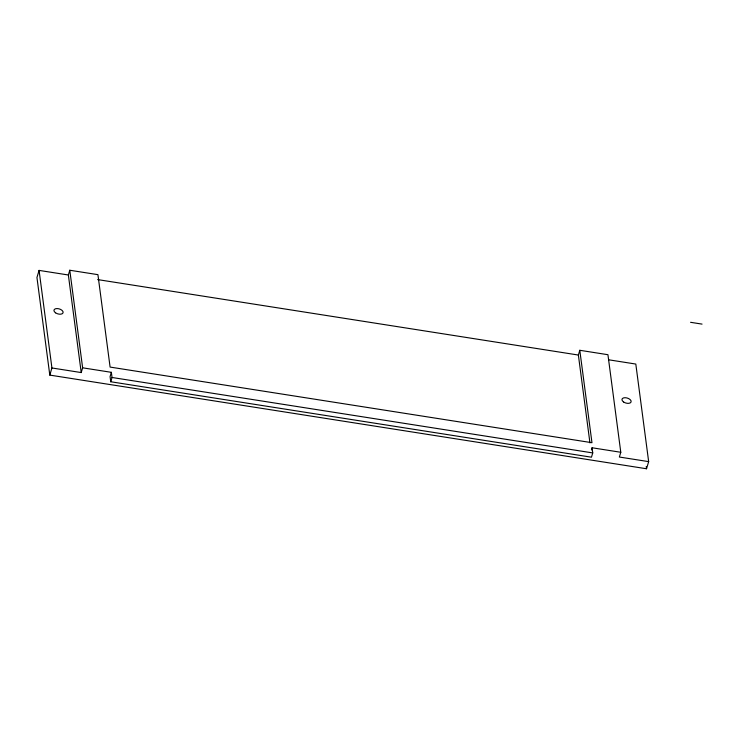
<?xml version="1.0" encoding="UTF-8"?>
<svg xmlns="http://www.w3.org/2000/svg" width="739" height="739" viewBox="0 0 739 739"><rect width="100%" height="100%" fill="white"/><g stroke="black" fill="none" stroke-linecap="round" stroke-linejoin="round"><path stroke-width="1.11" d="M39.075 270.4L51.924 367.967L81.216 372.567L68.367 274.991L39.075 270.4L36.95 277.522L49.799 375.098L646.533 468.757L648.657 461.626L635.808 364.059L608.77 359.81M68.367 274.991L69.78 270.243L97.927 274.659L110.093 367.08L591.967 442.707L579.792 350.286L607.938 354.711L620.788 452.277L619.365 457.035L648.657 461.626M49.799 375.098L51.924 367.967M81.216 372.567L82.629 367.819L69.78 270.243M82.629 367.819L111.349 372.327L110.074 376.604L110.758 381.758L591.468 457.201L592.743 452.924L592.068 447.769L620.788 452.277M110.758 381.758L112.032 377.481L111.349 372.327M589.944 442.901L578.378 355.043L579.792 350.286M591.431 449.912L592.068 447.769M690.568 322.306L702.05 324.107M97.65 279.591L578.378 355.043M112.032 377.481L592.743 452.924M646.237 466.485L646.533 468.757M55.545 312.819A4.748 2.605 16.6 0 0 63.064 312.8A4.748 2.605 16.6 0 0 56.995 308.551A4.748 2.605 16.6 0 0 55.545 312.819M623.559 401.97A4.748 2.605 16.6 0 0 631.088 401.951A4.748 2.605 16.6 0 0 625.009 397.702A4.748 2.605 16.6 0 0 623.559 401.97"/></g></svg>
